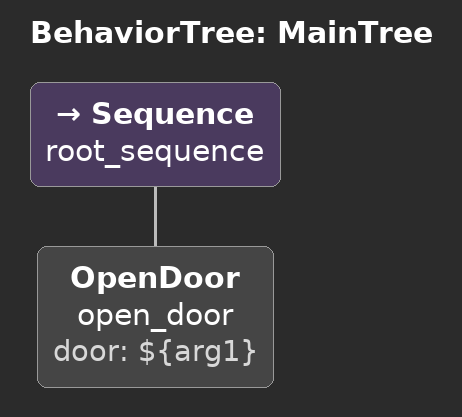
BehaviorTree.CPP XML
<root main_tree_to_execute = "MainTree" >
    <BehaviorTree ID="MainTree">
       <Sequence name="root_sequence">
           <OpenDoor    name="open_door" door="${arg1}"/>
       </Sequence>
    </BehaviorTree>
</root>
